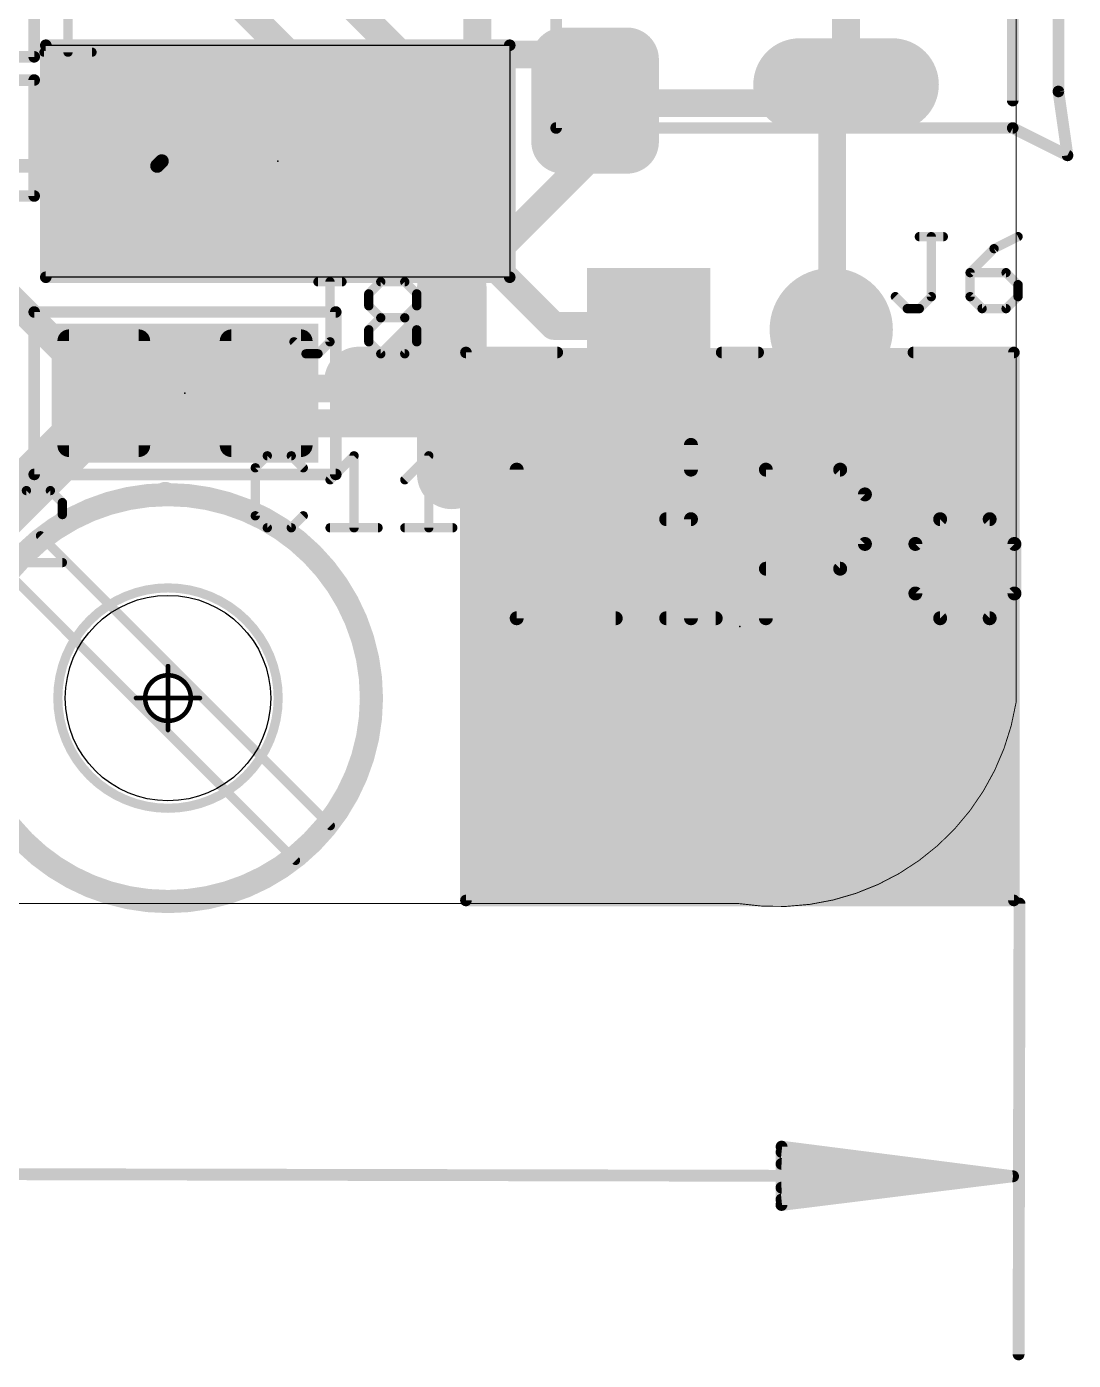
# Model space of a CAD drawing. Extents: x -6.8 to 69.2, y -5 to 26.2.
# Drawn here: x 57.7 to 69.16, y -5 to 9.6 of the extents above; entities that cross this region are included whole.
import ezdxf

# ---------------------------------------------------------------- set-up
doc = ezdxf.new("R2010")
doc.units = 0
for name, color, linetype in [('1', 22, 'CONTINUOUS'), ('16', 175, 'CONTINUOUS'), ('17', 82, 'CONTINUOUS'), ('20', 7, 'CONTINUOUS'), ('21', 253, 'CONTINUOUS'), ('23', 7, 'CONTINUOUS'), ('25', 253, 'CONTINUOUS'), ('39', 22, 'CONTINUOUS'), ('41', 22, 'CONTINUOUS'), ('42', 175, 'CONTINUOUS'), ('47', 253, 'CONTINUOUS'), ('51', 253, 'CONTINUOUS')]:
    doc.layers.add(name, color=color, linetype=linetype)

# ---------------------------------------------------------------- blocks, each defined once
blk = doc.blocks.new('RECT')
blk.add_solid([(-0.5, -0.5), (0.5, -0.5), (-0.5, 0.5), (0.5, 0.5)])
blk = doc.blocks.new('RECT162560X223520R25')
at = {"const_width": 0.127}
blk.add_lwpolyline([(0.4445, -0.5715), (0.4445, 0.5715, 0.4142), (0.381, 0.635), (-0.381, 0.635, 0.4142), (-0.4445, 0.5715), (-0.4445, -0.5715, 0.4142), (-0.381, -0.635), (0.381, -0.635, 0.4142)], format="xyb", close=True, dxfattribs=at)
blk.add_solid([(-0.4064, -0.5969), (0.4064, -0.5969), (-0.4064, 0.5969), (0.4064, 0.5969)])
blk = doc.blocks.new('RECT223520X256000R50')
at = {"const_width": 0.3493}
blk.add_lwpolyline([(0.5239, -0.4507), (0.5239, 0.4507, 0.4142), (0.3492, 0.6254), (-0.3492, 0.6254, 0.4142), (-0.5239, 0.4507), (-0.5239, -0.4507, 0.4142), (-0.3492, -0.6254), (0.3492, -0.6254, 0.4142)], format="xyb", close=True, dxfattribs=at)
blk.add_solid([(-0.3747, -0.4762), (0.3747, -0.4762), (-0.3747, 0.4762), (0.3747, 0.4762)])
blk = doc.blocks.new('LONGP100')
at = {"const_width": 1}
blk.add_lwpolyline([(-0.5, 0), (0.5, 0)], dxfattribs=at)
at = {"const_width": 0.5}
for points in [[(-0.5, 0.25, 1), (-0.5, -0.25)], [(0.5, -0.25, 1), (0.5, 0.25)]]:
    blk.add_lwpolyline(points, format="xyb", dxfattribs=at)
blk = doc.blocks.new('SQUAREP')
blk.add_solid([(-0.5, -0.5), (0.5, -0.5), (-0.5, 0.5), (0.5, 0.5)])
blk = doc.blocks.new('ROUNDP')
at = {"const_width": 0.5}
blk.add_lwpolyline([(0, -0.25, 1), (0, 0.25, 1), (0, -0.25)], format="xyb", dxfattribs=at)

msp = doc.modelspace()

# ---------------------------------------------------------------- linework, layer by layer
at = {"layer": '1', "const_width": 0.3048}
for points in [[(61.7982, 9.2964), (59.436, 11.6586)], [(66.675, 10.7442), (66.675, 8.9662)], [(61.722, 8.1534), (60.0456, 9.8298)], [(63.3984, 9.2964), (61.7982, 9.2964)], [(63.8556, 8.8392), (63.3984, 9.2964)], [(66.4464, 8.763), (66.675, 8.9662)], [(66.5988, 8.8392), (66.675, 8.9662)], [(63.8556, 8.8392), (63.927, 8.792)], [(63.8556, 8.6868), (63.927, 8.792)], [(64.0842, 8.763), (63.927, 8.792)], [(66.4464, 8.763), (64.0842, 8.763)], [(66.5988, 8.8392), (66.5226, 8.763)], [(66.5226, 8.763), (66.5226, 6.3246)], [(63.8556, 8.6868), (63.8556, 8.1534)], [(63.8556, 8.1534), (61.341, 5.6388)], [(61.722, 8.1534), (61.722, 8.128)], [(58.5216, 5.6388), (57.2262, 6.9342)], [(66.5226, 6.3246), (66.5126, 6.2843)], [(58.547, 5.588), (57.531, 4.572)], [(58.5216, 5.6388), (58.547, 5.588)], [(60.3504, 5.6388), (60.325, 5.588)], [(61.341, 5.6388), (60.3504, 5.6388)]]:
    msp.add_lwpolyline(points, dxfattribs=at)
at = {"layer": '1', "const_width": 0.1524}
for points in [[(61.7982, 9.3726, 1), (61.7982, 9.2202)], [(61.7443, 9.2425, 1), (61.8521, 9.3503)], [(63.4523, 9.3503, 1), (63.3445, 9.2425)], [(63.3984, 9.2202, 1), (63.3984, 9.3726)], [(66.7403, 8.927, 1), (66.6097, 9.0054)], [(66.7256, 8.9092, 1), (66.6244, 9.0232)], [(63.8976, 8.9028, 1), (63.8136, 8.7756)], [(63.8017, 8.7853, 1), (63.9095, 8.8931)], [(63.9408, 8.8669, 1), (63.9132, 8.7171)], [(63.99, 8.7492, 1), (63.864, 8.8348)], [(63.885, 8.7284, 1), (63.969, 8.8556)], [(64.0842, 8.8392, 1), (64.0842, 8.6868)], [(64.0704, 8.6881, 1), (64.098, 8.8379)], [(66.5988, 8.763, 1), (66.4464, 8.763)], [(66.4464, 8.6868, 1), (66.4464, 8.8392)], [(66.5335, 8.8784, 1), (66.6641, 8.8)], [(66.6527, 8.7853, 1), (66.5449, 8.8931)], [(66.5988, 8.9662, 1), (66.7512, 8.9662)], [(63.9318, 8.6868, 1), (63.7794, 8.6868)], [(63.7926, 8.7296, 1), (63.9186, 8.644)], [(66.3958, 8.82, 1), (66.497, 8.706)], [(66.4687, 8.8169, 1), (66.5765, 8.7091)], [(61.7982, 8.1534, 1), (61.6458, 8.1534)], [(61.6458, 8.128, 1), (61.7982, 8.128)], [(61.6681, 8.0995, 1), (61.7759, 8.2073)], [(63.7794, 8.1534, 1), (63.9318, 8.1534)], [(63.9095, 8.0995, 1), (63.8017, 8.2073)], [(66.5966, 6.3062, 1), (66.4486, 6.343)], [(66.4386, 6.3027, 1), (66.5865, 6.2659)], [(66.4464, 6.3246, 1), (66.5988, 6.3246)], [(58.5898, 5.6729, 1), (58.4534, 5.6047)], [(58.4677, 5.5849, 1), (58.5755, 5.6927)], [(58.4788, 5.5539, 1), (58.6152, 5.6221)], [(58.6009, 5.5341, 1), (58.4931, 5.6419)], [(60.2568, 5.6221, 1), (60.3932, 5.5539)], [(60.3504, 5.715, 1), (60.3504, 5.5626)], [(60.4186, 5.6047, 1), (60.2822, 5.6729)], [(61.2871, 5.6927, 1), (61.3949, 5.5849)], [(61.341, 5.5626, 1), (61.341, 5.715)]]:
    msp.add_lwpolyline(points, format="xyb", dxfattribs=at)
at = {"layer": '16'}
for points, const_width in [([(62.6364, 9.0678), (62.6364, 11.1252)], 0.3048), ([(61.7982, 8.2296), (62.6364, 9.0678)], 0.3048), ([(61.7982, 8.2296), (61.722, 8.128)], 0.3048), ([(59.1312, 8.0772), (59.182, 8.128)], 0.1524), ([(61.722, 8.0772), (61.722, 8.128)], 0.3048), ([(61.722, 8.0772), (63.4746, 6.3246)], 0.3048), ([(59.1312, 8.0772), (54.6354, 8.0772)], 0.1524), ([(63.4746, 6.3246), (64.4652, 6.3246)], 0.3048), ([(64.4652, 6.3246), (64.5126, 6.2843)], 0.3048), ([(66.4464, 6.2484), (66.5126, 6.2843)], 0.3048), ([(66.4464, 6.2484), (65.4558, 5.2578)], 0.3048), ([(58.5978, 5.2578), (57.15, 3.81)], 0.3048), ([(65.4558, 5.2578), (58.5978, 5.2578)], 0.3048)]:
    msp.add_lwpolyline(points, dxfattribs=dict(at, const_width=const_width))
for points, const_width in [([(62.6903, 9.0139, 1), (62.5825, 9.1217)], 0.1524), ([(62.5602, 9.0678, 1), (62.7126, 9.0678)], 0.1524), ([(61.7443, 8.2835, 1), (61.8521, 8.1757)], 0.1524), ([(61.8592, 8.1839, 1), (61.7372, 8.2753)], 0.1524), ([(59.2089, 8.1011, 1), (59.1551, 8.1549)], 0.0762), ([(61.7982, 8.128, 1), (61.6458, 8.128)], 0.1524), ([(61.661, 8.1737, 1), (61.783, 8.0823)], 0.1524), ([(61.7759, 8.1311, 1), (61.6681, 8.0233)], 0.1524), ([(59.1043, 8.1041, 1), (59.1581, 8.0503)], 0.0762), ([(59.1312, 8.0391, 1), (59.1312, 8.1153)], 0.0762), ([(61.6458, 8.0772, 1), (61.7982, 8.0772)], 0.1524), ([(63.4746, 6.4008, 1), (63.4746, 6.2484)], 0.1524), ([(63.4207, 6.2707, 1), (63.5285, 6.3785)], 0.1524), ([(64.5146, 6.3827, 1), (64.4158, 6.2665)], 0.1524), ([(64.4652, 6.2484, 1), (64.4652, 6.4008)], 0.1524), ([(66.5489, 6.2173, 1), (66.4763, 6.3513)], 0.1524), ([(64.4632, 6.2263, 1), (64.5619, 6.3424)], 0.1524), ([(66.4101, 6.3154, 1), (66.4827, 6.1814)], 0.1524), ([(66.5003, 6.1945, 1), (66.3925, 6.3023)], 0.1524), ([(58.5978, 5.334, 1), (58.5978, 5.1816)], 0.1524), ([(58.6517, 5.2039, 1), (58.5439, 5.3117)], 0.1524), ([(65.4558, 5.1816, 1), (65.4558, 5.334)], 0.1524), ([(65.4019, 5.3117, 1), (65.5097, 5.2039)], 0.1524)]:
    msp.add_lwpolyline(points, format="xyb", dxfattribs=dict(at, const_width=const_width))
at = {"layer": '20', "const_width": 0.01}
for points in [[(68.5363, 2.2007), (68.5363, 22.7007)], [(65.5, 0), (2.25, 0)]]:
    msp.add_lwpolyline(points, dxfattribs=at)
at = {"layer": '20'}
for points, const_width in [([(59.25, 1.0435, 1), (59.25, 3.4565, 1), (59.25, 1.0435)], 0.1), ([(65.5, 0, 0.4142), (68.5363, 2.2007)], 0.01), ([(68.5388, 2.2003, 1), (68.5338, 2.2011)], 0.005), ([(68.5338, 2.2007, 1), (68.5388, 2.2007)], 0.005), ([(65.5004, 0.0025, 1), (65.4996, -0.0025)], 0.005), ([(65.5, -0.0025, 1), (65.5, 0.0025)], 0.005)]:
    msp.add_lwpolyline(points, format="xyb", dxfattribs=dict(at, const_width=const_width))
msp.add_circle((59.25, 2.25), 1.125, dxfattribs=at)
at = {"layer": '21'}
for points, const_width in [([(63.5, 8.492), (63.5, 15.892)], 0.127), ([(68.5, 8.792), (68.5, 15.592)], 0.127), ([(69, 8.892), (69, 15.392)], 0.127), ([(57.785, 10.541), (57.785, 9.271)], 0.127), ([(57.912, 6.858), (57.912, 9.398)], 0.127), ([(57.912, 9.398), (62.992, 9.398)], 0.127), ([(62.992, 9.398), (62.992, 6.858)], 0.127), ([(57.785, 9.271), (54.991, 9.271)], 0.127), ([(54.991, 9.017), (57.785, 9.017)], 0.127), ([(57.785, 9.017), (57.785, 7.747)], 0.127), ([(69, 8.892), (69.1, 8.192)], 0.127), ([(68.5, 8.492), (63.5, 8.492)], 0.127), ([(68.5, 8.492), (69.1, 8.192)], 0.127), ([(57.785, 7.747), (54.991, 7.747)], 0.127), ([(62.3579, 6.7332), (62.3579, 4.6994)], 0.762), ([(62.992, 6.858), (57.912, 6.858)], 0.127), ([(57.785, 4.699), (57.785, 6.477)], 0.127), ([(57.785, 6.477), (61.087, 6.477)], 0.127), ([(61.087, 6.477), (61.087, 4.699)], 0.127), ([(61.341, 5.7163), (63.3747, 5.7163)], 0.762), ([(62.5126, 0.0343), (62.5126, 6.0343)], 0.127), ([(62.5126, 6.0343), (63.5126, 6.0343)], 0.127), ([(65.3126, 6.0343), (65.7126, 6.0343)], 0.127), ([(67.4126, 6.0343), (68.5126, 6.0343)], 0.127), ([(68.5126, 6.0343), (68.5126, 0.0343)], 0.127), ([(64.9765, 5.0224), (64.9765, 4.7512)], 0.1524), ([(63.0682, 4.7512), (63.0682, 3.1242)], 0.1524), ([(65.7968, 3.1242), (65.7968, 4.7512)], 0.1524), ([(65.7968, 4.7512), (66.6103, 4.7512)], 0.1524), ([(66.6103, 4.7512), (66.8815, 4.48)], 0.1524), ([(61.087, 4.699), (57.785, 4.699)], 0.127), ([(66.8815, 4.48), (66.8815, 3.9377)], 0.1524), ([(64.7054, 4.2089), (64.9765, 4.2089)], 0.1524), ([(64.9765, 4.2089), (64.9765, 3.1242)], 0.1524), ([(67.7051, 4.2089), (67.434, 3.9377)], 0.1524), ([(68.2474, 4.2089), (67.7051, 4.2089)], 0.1524), ([(68.5186, 3.9377), (68.2474, 4.2089)], 0.1524), ([(66.8815, 3.9377), (66.6103, 3.6665)], 0.1524), ([(67.434, 3.9377), (67.434, 3.3954)], 0.1524), ([(68.5186, 3.3954), (68.5186, 3.9377)], 0.1524), ([(66.6103, 3.6665), (65.7968, 3.6665)], 0.1524), ([(67.434, 3.3954), (67.7051, 3.1242)], 0.1524), ([(68.2474, 3.1242), (68.5186, 3.3954)], 0.1524), ([(63.0682, 3.1242), (64.1529, 3.1242)], 0.1524), ([(64.7054, 3.1242), (65.2477, 3.1242)], 0.1524), ([(67.7051, 3.1242), (68.2474, 3.1242)], 0.1524), ([(68.5126, 0.0343), (62.5126, 0.0343)], 0.127)]:
    msp.add_lwpolyline(points, dxfattribs=dict(at, const_width=const_width))
for points, const_width in [([(57.912, 9.4298, 1), (57.912, 9.3662)], 0.0635), ([(57.9438, 9.398, 1), (57.8803, 9.398)], 0.0635), ([(63.0238, 9.398, 1), (62.9603, 9.398)], 0.0635), ([(62.992, 9.3662, 1), (62.992, 9.4298)], 0.0635), ([(57.7533, 9.271, 1), (57.8168, 9.271)], 0.0635), ([(57.785, 9.2393, 1), (57.785, 9.3028)], 0.0635), ([(57.8168, 9.017, 1), (57.7533, 9.017)], 0.0635), ([(57.785, 8.9853, 1), (57.785, 9.0488)], 0.0635), ([(68.9682, 8.892, 1), (69.0318, 8.892)], 0.0635), ([(69.0314, 8.8965, 1), (68.9686, 8.8875)], 0.0635), ([(68.4682, 8.792, 1), (68.5318, 8.792)], 0.0635), ([(63.5, 8.5238, 1), (63.5, 8.4603)], 0.0635), ([(63.4682, 8.492, 1), (63.5318, 8.492)], 0.0635), ([(68.5142, 8.5204, 1), (68.4858, 8.4636)], 0.0635), ([(68.5, 8.4603, 1), (68.5, 8.5238)], 0.0635), ([(69.0686, 8.1875, 1), (69.1314, 8.1965)], 0.0635), ([(69.0858, 8.1636, 1), (69.1142, 8.2204)], 0.0635), ([(57.7533, 7.747, 1), (57.8168, 7.747)], 0.0635), ([(57.785, 7.7153, 1), (57.785, 7.7788)], 0.0635), ([(62.5484, 6.7332, 1), (62.1674, 6.7332)], 0.381), ([(57.912, 6.8898, 1), (57.912, 6.8263)], 0.0635), ([(57.8803, 6.858, 1), (57.9438, 6.858)], 0.0635), ([(62.9603, 6.858, 1), (63.0238, 6.858)], 0.0635), ([(62.992, 6.8263, 1), (62.992, 6.8898)], 0.0635), ([(57.785, 6.5088, 1), (57.785, 6.4453)], 0.0635), ([(57.8168, 6.477, 1), (57.7533, 6.477)], 0.0635), ([(61.1188, 6.477, 1), (61.0553, 6.477)], 0.0635), ([(61.087, 6.4453, 1), (61.087, 6.5088)], 0.0635), ([(61.341, 5.9068, 1), (61.341, 5.5258)], 0.381), ([(62.5443, 6.0343, 1), (62.4808, 6.0343)], 0.0635), ([(62.5126, 6.0661, 1), (62.5126, 6.0026)], 0.0635), ([(63.3747, 5.5258, 1), (63.3747, 5.9068)], 0.381), ([(63.5126, 6.0026, 1), (63.5126, 6.0661)], 0.0635), ([(65.3126, 6.0661, 1), (65.3126, 6.0026)], 0.0635), ([(65.7126, 6.0026, 1), (65.7126, 6.0661)], 0.0635), ([(67.4126, 6.0661, 1), (67.4126, 6.0026)], 0.0635), ([(68.5443, 6.0343, 1), (68.4808, 6.0343)], 0.0635), ([(68.5126, 6.0026, 1), (68.5126, 6.0661)], 0.0635), ([(65.0146, 5.0224, 1), (64.9384, 5.0224)], 0.0762), ([(62.1674, 4.6994, 1), (62.5484, 4.6994)], 0.381), ([(63.1063, 4.7512, 1), (63.0301, 4.7512)], 0.0762), ([(65.8349, 4.7512, 1), (65.7587, 4.7512)], 0.0762), ([(65.7968, 4.7893, 1), (65.7968, 4.7131)], 0.0762), ([(66.6372, 4.7781, 1), (66.5833, 4.7242)], 0.0762), ([(66.6103, 4.7131, 1), (66.6103, 4.7893)], 0.0762), ([(57.785, 4.7307, 1), (57.785, 4.6673)], 0.0635), ([(57.7533, 4.699, 1), (57.8168, 4.699)], 0.0635), ([(61.0553, 4.699, 1), (61.1188, 4.699)], 0.0635), ([(61.087, 4.6673, 1), (61.087, 4.7307)], 0.0635), ([(64.9384, 4.7512, 1), (65.0146, 4.7512)], 0.0762), ([(66.9196, 4.48, 1), (66.8434, 4.48)], 0.0762), ([(66.8545, 4.4531, 1), (66.9084, 4.507)], 0.0762), ([(64.7054, 4.247, 1), (64.7054, 4.1708)], 0.0762), ([(65.0146, 4.2089, 1), (64.9384, 4.2089)], 0.0762), ([(64.9765, 4.1708, 1), (64.9765, 4.247)], 0.0762), ([(67.7051, 4.247, 1), (67.7051, 4.1708)], 0.0762), ([(67.7321, 4.1819, 1), (67.6782, 4.2358)], 0.0762), ([(68.2744, 4.2358, 1), (68.2205, 4.1819)], 0.0762), ([(68.2474, 4.1708, 1), (68.2474, 4.247)], 0.0762), ([(66.8434, 3.9377, 1), (66.9196, 3.9377)], 0.0762), ([(66.9084, 3.9108, 1), (66.8545, 3.9646)], 0.0762), ([(67.4721, 3.9377, 1), (67.3959, 3.9377)], 0.0762), ([(67.407, 3.9646, 1), (67.4609, 3.9108)], 0.0762), ([(68.5567, 3.9377, 1), (68.4805, 3.9377)], 0.0762), ([(68.4917, 3.9108, 1), (68.5456, 3.9646)], 0.0762), ([(65.7968, 3.7046, 1), (65.7968, 3.6284)], 0.0762), ([(66.5833, 3.6935, 1), (66.6372, 3.6396)], 0.0762), ([(66.6103, 3.6284, 1), (66.6103, 3.7046)], 0.0762), ([(67.4609, 3.4223, 1), (67.407, 3.3684)], 0.0762), ([(67.3959, 3.3954, 1), (67.4721, 3.3954)], 0.0762), ([(68.4805, 3.3954, 1), (68.5567, 3.3954)], 0.0762), ([(68.5455, 3.3684, 1), (68.4917, 3.4223)], 0.0762), ([(63.0682, 3.1623, 1), (63.0682, 3.0861)], 0.0762), ([(63.0301, 3.1242, 1), (63.1063, 3.1242)], 0.0762), ([(64.1529, 3.0861, 1), (64.1529, 3.1623)], 0.0762), ([(64.7054, 3.1623, 1), (64.7054, 3.0861)], 0.0762), ([(64.9384, 3.1242, 1), (65.0146, 3.1242)], 0.0762), ([(65.2477, 3.0861, 1), (65.2477, 3.1623)], 0.0762), ([(65.7587, 3.1242, 1), (65.8349, 3.1242)], 0.0762), ([(67.7051, 3.1623, 1), (67.7051, 3.0861)], 0.0762), ([(67.6782, 3.0973, 1), (67.7321, 3.1511)], 0.0762), ([(68.2205, 3.1511, 1), (68.2744, 3.0973)], 0.0762), ([(68.2474, 3.0861, 1), (68.2474, 3.1623)], 0.0762), ([(62.4808, 0.0343, 1), (62.5443, 0.0343)], 0.0635), ([(62.5126, 0.0661, 1), (62.5126, 0.0026)], 0.0635), ([(68.4808, 0.0343, 1), (68.5443, 0.0343)], 0.0635), ([(68.5126, 0.0026, 1), (68.5126, 0.0661)], 0.0635)]:
    msp.add_lwpolyline(points, format="xyb", dxfattribs=dict(at, const_width=const_width))
at = {"layer": '23'}
for p in [(60.452, 8.128), (59.436, 5.588), (65.5126, 3.0343), (59.25, 2.25)]:
    msp.add_point(p, dxfattribs=at)
at = {"layer": '25', "const_width": 0.1016}
for points in [[(58.1551, 10.1099), (58.1551, 9.3218)], [(57.8924, 9.3218), (58.4178, 9.3218)], [(67.4771, 7.3022), (67.7398, 7.3022)], [(67.6084, 6.6455), (67.6084, 7.3022)], [(68.5584, 7.3022), (68.2957, 7.1708)], [(68.2957, 7.1708), (68.033, 6.9081)], [(68.033, 6.9081), (68.033, 6.6455)], [(68.427, 6.9081), (68.033, 6.9081)], [(68.5584, 6.7768), (68.427, 6.9081)], [(60.8925, 6.8079), (61.1552, 6.8079)], [(61.0238, 6.1511), (61.0238, 6.8079)], [(61.4484, 6.6765), (61.5797, 6.8079)], [(61.4484, 6.5452), (61.4484, 6.6765)], [(61.5797, 6.8079), (61.8424, 6.8079)], [(61.8424, 6.8079), (61.9738, 6.6765)], [(61.9738, 6.6765), (61.9738, 6.5452)], [(68.5584, 6.6455), (68.5584, 6.7768)], [(61.5797, 6.4138), (61.4484, 6.5452)], [(61.9738, 6.5452), (61.8424, 6.4138)], [(67.2144, 6.6455), (67.3457, 6.5141)], [(67.4771, 6.5141), (67.6084, 6.6455)], [(68.033, 6.6455), (68.1643, 6.5141)], [(68.427, 6.5141), (68.5584, 6.6455)], [(61.4484, 6.2825), (61.5797, 6.4138)], [(61.5797, 6.4138), (61.8424, 6.4138)], [(61.8424, 6.4138), (61.9738, 6.2825)], [(67.3457, 6.5141), (67.4771, 6.5141)], [(68.1643, 6.5141), (68.427, 6.5141)], [(61.4484, 6.1511), (61.4484, 6.2825)], [(61.9738, 6.2825), (61.9738, 6.1511)], [(60.6298, 6.1511), (60.7611, 6.0198)], [(60.8925, 6.0198), (61.0238, 6.1511)], [(61.5797, 6.0198), (61.4484, 6.1511)], [(61.9738, 6.1511), (61.8424, 6.0198)], [(60.7611, 6.0198), (60.8925, 6.0198)], [(61.8424, 6.0198), (61.5797, 6.0198)], [(60.3374, 4.9029), (60.2061, 4.7715)], [(60.2061, 4.7715), (60.2061, 4.2461)], [(60.6001, 4.9029), (60.3374, 4.9029)], [(60.7314, 4.7715), (60.6001, 4.9029)], [(61.0246, 4.6402), (61.2873, 4.9029)], [(61.2873, 4.9029), (61.2873, 4.1148)], [(61.8432, 4.6402), (62.1059, 4.9029)], [(62.1059, 4.9029), (62.1059, 4.1148)], [(57.6993, 4.5219), (57.568, 4.3905)], [(57.962, 4.5219), (57.6993, 4.5219)], [(58.0933, 4.3905), (57.962, 4.5219)], [(58.0933, 4.2592), (58.0933, 4.3905)], [(57.568, 3.7338), (58.0933, 4.2592)], [(60.2061, 4.2461), (60.3374, 4.1148)], [(60.6001, 4.1148), (60.7314, 4.2461)], [(60.3374, 4.1148), (60.6001, 4.1148)], [(61.0246, 4.1148), (61.55, 4.1148)], [(61.8432, 4.1148), (62.3686, 4.1148)], [(58.0933, 3.7338), (57.568, 3.7338)]]:
    msp.add_lwpolyline(points, dxfattribs=at)
at = {"layer": '25', "const_width": 0.0508}
for points in [[(57.8924, 9.3472, 1), (57.8924, 9.2964)], [(58.1297, 9.3218, 1), (58.1805, 9.3218)], [(58.4178, 9.2964, 1), (58.4178, 9.3472)], [(67.4771, 7.3276, 1), (67.4771, 7.2768)], [(67.6338, 7.3022, 1), (67.583, 7.3022)], [(67.7398, 7.2768, 1), (67.7398, 7.3276)], [(68.5697, 7.2795, 1), (68.547, 7.3249)], [(68.2843, 7.1936, 1), (68.307, 7.1481)], [(68.3136, 7.1529, 1), (68.2777, 7.1888)], [(68.0584, 6.9081, 1), (68.0076, 6.9081)], [(68.033, 6.9335, 1), (68.033, 6.8827)], [(68.015, 6.9261, 1), (68.0509, 6.8902)], [(68.445, 6.9261, 1), (68.409, 6.8902)], [(68.427, 6.8827, 1), (68.427, 6.9335)], [(60.8925, 6.8333, 1), (60.8925, 6.7825)], [(61.0492, 6.8079, 1), (60.9984, 6.8079)], [(61.1552, 6.7825, 1), (61.1552, 6.8333)], [(61.4738, 6.6765, 1), (61.423, 6.6765)], [(61.4304, 6.6945, 1), (61.4663, 6.6586)], [(61.5797, 6.8333, 1), (61.5797, 6.7825)], [(61.5977, 6.7899, 1), (61.5618, 6.8258)], [(61.8604, 6.8258, 1), (61.8245, 6.7899)], [(61.8424, 6.7825, 1), (61.8424, 6.8333)], [(61.9992, 6.6765, 1), (61.9484, 6.6765)], [(61.9558, 6.6586, 1), (61.9917, 6.6945)], [(68.5838, 6.7768, 1), (68.533, 6.7768)], [(68.5404, 6.7588, 1), (68.5763, 6.7948)], [(61.4663, 6.5631, 1), (61.4304, 6.5272)], [(61.9917, 6.5272, 1), (61.9558, 6.5631)], [(67.2324, 6.6634, 1), (67.1964, 6.6275)], [(67.583, 6.6455, 1), (67.6338, 6.6455)], [(67.6264, 6.6275, 1), (67.5905, 6.6634)], [(68.0509, 6.6634, 1), (68.015, 6.6275)], [(68.0076, 6.6455, 1), (68.0584, 6.6455)], [(68.533, 6.6455, 1), (68.5838, 6.6455)], [(68.5763, 6.6275, 1), (68.5404, 6.6634)], [(61.423, 6.5452, 1), (61.4738, 6.5452)], [(61.5797, 6.4392, 1), (61.5797, 6.3884)], [(61.5977, 6.3959, 1), (61.5618, 6.4318)], [(61.5618, 6.3959, 1), (61.5977, 6.4318)], [(61.8604, 6.4318, 1), (61.8245, 6.3959)], [(61.8245, 6.4318, 1), (61.8604, 6.3959)], [(61.8424, 6.3884, 1), (61.8424, 6.4392)], [(61.9484, 6.5452, 1), (61.9992, 6.5452)], [(67.3457, 6.5395, 1), (67.3457, 6.4887)], [(67.3278, 6.4961, 1), (67.3637, 6.5321)], [(67.4591, 6.5321, 1), (67.495, 6.4961)], [(67.4771, 6.4887, 1), (67.4771, 6.5395)], [(68.1643, 6.5395, 1), (68.1643, 6.4887)], [(68.1464, 6.4961, 1), (68.1823, 6.5321)], [(68.409, 6.5321, 1), (68.445, 6.4961)], [(68.427, 6.4887, 1), (68.427, 6.5395)], [(61.4304, 6.3005, 1), (61.4663, 6.2645)], [(61.4738, 6.2825, 1), (61.423, 6.2825)], [(61.9992, 6.2825, 1), (61.9484, 6.2825)], [(61.9558, 6.2645, 1), (61.9917, 6.3005)], [(60.6478, 6.1691, 1), (60.6118, 6.1332)], [(60.9984, 6.1511, 1), (61.0492, 6.1511)], [(61.0418, 6.1332, 1), (61.0059, 6.1691)], [(61.4663, 6.1691, 1), (61.4304, 6.1332)], [(61.423, 6.1511, 1), (61.4738, 6.1511)], [(61.9484, 6.1511, 1), (61.9992, 6.1511)], [(61.9917, 6.1332, 1), (61.9558, 6.1691)], [(60.7611, 6.0452, 1), (60.7611, 5.9944)], [(60.7432, 6.0018, 1), (60.7791, 6.0378)], [(60.8745, 6.0378, 1), (60.9105, 6.0018)], [(60.8925, 5.9944, 1), (60.8925, 6.0452)], [(61.5797, 6.0452, 1), (61.5797, 5.9944)], [(61.5618, 6.0018, 1), (61.5977, 6.0378)], [(61.8245, 6.0378, 1), (61.8604, 6.0018)], [(61.8424, 5.9944, 1), (61.8424, 6.0452)], [(60.2315, 4.7715, 1), (60.1807, 4.7715)], [(60.3374, 4.9283, 1), (60.3374, 4.8775)], [(60.3554, 4.8849, 1), (60.3194, 4.9208)], [(60.6181, 4.9208, 1), (60.5821, 4.8849)], [(60.6001, 4.8775, 1), (60.6001, 4.9283)], [(61.3127, 4.9029, 1), (61.2619, 4.9029)], [(61.3053, 4.8849, 1), (61.2694, 4.9208)], [(62.1313, 4.9029, 1), (62.0805, 4.9029)], [(62.1239, 4.8849, 1), (62.0879, 4.9208)], [(60.1881, 4.7895, 1), (60.224, 4.7536)], [(60.7135, 4.7536, 1), (60.7494, 4.7895)], [(61.0067, 4.6581, 1), (61.0426, 4.6222)], [(61.8253, 4.6581, 1), (61.8612, 4.6222)], [(57.6993, 4.5473, 1), (57.6993, 4.4965)], [(57.7173, 4.5039, 1), (57.6813, 4.5398)], [(57.98, 4.5398, 1), (57.944, 4.5039)], [(57.962, 4.4965, 1), (57.962, 4.5473)], [(58.1187, 4.3905, 1), (58.0679, 4.3905)], [(58.0754, 4.3726, 1), (58.1113, 4.4085)], [(58.0679, 4.2592, 1), (58.1187, 4.2592)], [(58.1113, 4.2412, 1), (58.0754, 4.2771)], [(60.224, 4.2641, 1), (60.1881, 4.2282)], [(60.1807, 4.2461, 1), (60.2315, 4.2461)], [(60.7494, 4.2282, 1), (60.7135, 4.2641)], [(60.3374, 4.1402, 1), (60.3374, 4.0894)], [(60.3194, 4.0968, 1), (60.3554, 4.1328)], [(60.5821, 4.1328, 1), (60.6181, 4.0968)], [(60.6001, 4.0894, 1), (60.6001, 4.1402)], [(61.0246, 4.1402, 1), (61.0246, 4.0894)], [(61.2619, 4.1148, 1), (61.3127, 4.1148)], [(61.55, 4.0894, 1), (61.55, 4.1402)], [(61.8432, 4.1402, 1), (61.8432, 4.0894)], [(62.0805, 4.1148, 1), (62.1313, 4.1148)], [(62.3686, 4.0894, 1), (62.3686, 4.1402)], [(58.0933, 3.7084, 1), (58.0933, 3.7592)]]:
    msp.add_lwpolyline(points, format="xyb", dxfattribs=at)
at = {"layer": '39'}
for p, q in [((57.912, 9.398), (62.992, 9.398)), ((62.992, 9.398), (62.992, 6.858)), ((62.992, 6.858), (57.912, 6.858))]:
    msp.add_line(p, q, dxfattribs=at)
for points, const_width in [([(59.25, 2, 1), (59.25, 2.5, 1), (59.25, 2)], 0.05), ([(59.2625, 2.6, 1), (59.2375, 2.6)], 0.025), ([(58.9, 2.2625, 1), (58.9, 2.2375)], 0.025), ([(59.6, 2.2375, 1), (59.6, 2.2625)], 0.025), ([(59.2375, 1.9, 1), (59.2625, 1.9)], 0.025)]:
    msp.add_lwpolyline(points, format="xyb", dxfattribs=dict(at, const_width=const_width))
at = {"layer": '39', "const_width": 0.05}
for points in [[(59.25, 1.9), (59.25, 2.6)], [(59.6, 2.25), (58.9, 2.25)]]:
    msp.add_lwpolyline(points, dxfattribs=at)
at = {"layer": '41'}
for points, const_width in [([(59.25, 0.0223, 1), (59.25, 4.4777, 1), (59.25, 0.0223)], 0.254), ([(59.2835, 4.49, 1), (59.1565, 4.49)], 0.127), ([(59.1565, 4.48, 1), (59.2835, 4.48)], 0.127)]:
    msp.add_lwpolyline(points, format="xyb", dxfattribs=dict(at, const_width=const_width))
at = {"layer": '41', "const_width": 0.254}
msp.add_lwpolyline([(59.22, 4.48), (59.22, 4.49)], dxfattribs=at)
at = {"layer": '42', "const_width": 0.254}
msp.add_lwpolyline([(59.25, 0.0223, 1), (59.25, 4.4777, 1), (59.25, 0.0223)], format="xyb", dxfattribs=at)
at = {"layer": '47', "const_width": 0.13}
for points in [[(68.5744, 0), (68.5641, -4.9358)], [(65.9688, -2.6612), (65.9675, -3.2997)], [(68.5032, -2.9857), (65.9688, -2.6612)], [(68.5032, -2.9857), (65.9687, -2.7205)], [(68.5032, -2.9857), (0.1298, -2.8438)], [(68.5032, -2.9857), (65.9684, -2.8505)], [(65.9675, -3.2997), (68.5032, -2.9857)], [(65.9676, -3.2405), (68.5032, -2.9857)], [(65.9679, -3.1105), (68.5032, -2.9857)]]:
    msp.add_lwpolyline(points, dxfattribs=at)
at = {"layer": '47', "const_width": 0.065}
for points in [[(68.6069, -0.0001, 1), (68.5419, 0.0001)], [(65.973, -2.629, 1), (65.9647, -2.6935)], [(66.0013, -2.6613, 1), (65.9363, -2.6611)], [(65.9721, -2.6881, 1), (65.9653, -2.7528)], [(65.9702, -2.818, 1), (65.9667, -2.8829)], [(65.9663, -3.078, 1), (65.9695, -3.1429)], [(68.499, -3.018, 1), (68.5073, -2.9535)], [(68.5072, -3.018, 1), (68.4992, -2.9535)], [(68.4998, -3.018, 1), (68.5066, -2.9534)], [(68.5064, -3.0181, 1), (68.4999, -2.9534)], [(68.5014, -3.0182, 1), (68.5049, -2.9533)], [(68.5048, -3.0182, 1), (68.5016, -2.9533)], [(68.5031, -3.0182, 1), (68.5032, -2.9532)], [(65.9644, -3.2081, 1), (65.9709, -3.2728)], [(65.9635, -3.2674, 1), (65.9715, -3.3319)], [(65.935, -3.2996, 1), (66, -3.2998)], [(68.5316, -4.9358, 1), (68.5966, -4.9359)]]:
    msp.add_lwpolyline(points, format="xyb", dxfattribs=at)
at = {"layer": '51'}
for points, const_width in [([(59.25, 0, 1), (59.25, 4.5, 1), (59.25, 0)], 0.1), ([(57.8707, 4.0457, 1), (57.8353, 4.0103)], 0.05), ([(57.8707, 4.0457, 1), (57.8353, 4.0103)], 0.05), ([(61.0103, 0.8353, 1), (61.0457, 0.8707)], 0.05), ([(61.0103, 0.8353, 1), (61.0457, 0.8707)], 0.05), ([(60.6293, 0.4543, 1), (60.6647, 0.4897)], 0.05), ([(60.6293, 0.4543, 1), (60.6647, 0.4897)], 0.05)]:
    msp.add_lwpolyline(points, format="xyb", dxfattribs=dict(at, const_width=const_width))
at = {"layer": '51', "const_width": 0.1}
for points in [[(61.028, 0.853), (57.853, 4.028)], [(61.028, 0.853), (57.853, 4.028)], [(60.647, 0.472), (57.472, 3.647)], [(60.647, 0.472), (57.472, 3.647)]]:
    msp.add_lwpolyline(points, dxfattribs=at)

# ---------------------------------------------------------------- block references
at = {"layer": '1', "rotation": 180}
for name, p in [('RECT223520X256000R50', (63.927, 8.792)), ('RECT162560X223520R25', (58.547, 5.588)), ('RECT162560X223520R25', (60.325, 5.588))]:
    msp.add_blockref(name, p, dxfattribs=at)
at = {"layer": '17'}
for name, p, xscale, yscale, rotation in [('LONGP100', (66.675, 8.9662), 1.016, 1.016, 180), ('LONGP100', (66.675, 8.9662), 1.016, 1.016, 180), ('ROUNDP', (59.182, 8.128), 1.651, 1.651, 270), ('ROUNDP', (59.182, 8.128), 1.651, 1.651, 270), ('SQUAREP', (61.722, 8.128), 1.651, 1.651, 270), ('SQUAREP', (61.722, 8.128), 1.651, 1.651, 270)]:
    msp.add_blockref(name, p, dxfattribs=dict(at, xscale=xscale, yscale=yscale, rotation=rotation))
at = {"layer": '17', "xscale": 1.35, "yscale": 1.35}
for name, p in [('SQUAREP', (64.5126, 6.2843)), ('SQUAREP', (64.5126, 6.2843)), ('ROUNDP', (66.5126, 6.2843)), ('ROUNDP', (66.5126, 6.2843))]:
    msp.add_blockref(name, p, dxfattribs=at)
at = {"layer": '39'}
for p, xscale, yscale, rotation in [((60.452, 8.128), 2.54, 5.08, 270), ((59.436, 5.588), 2.921, 1.524, 180)]:
    msp.add_blockref('RECT', p, dxfattribs=dict(at, xscale=xscale, yscale=yscale, rotation=rotation))
at = {"layer": '39', "xscale": 6.096, "yscale": 6.096}
msp.add_blockref('RECT', (65.5126, 3.0343), dxfattribs=at)

doc.saveas('drawing.dxf')
